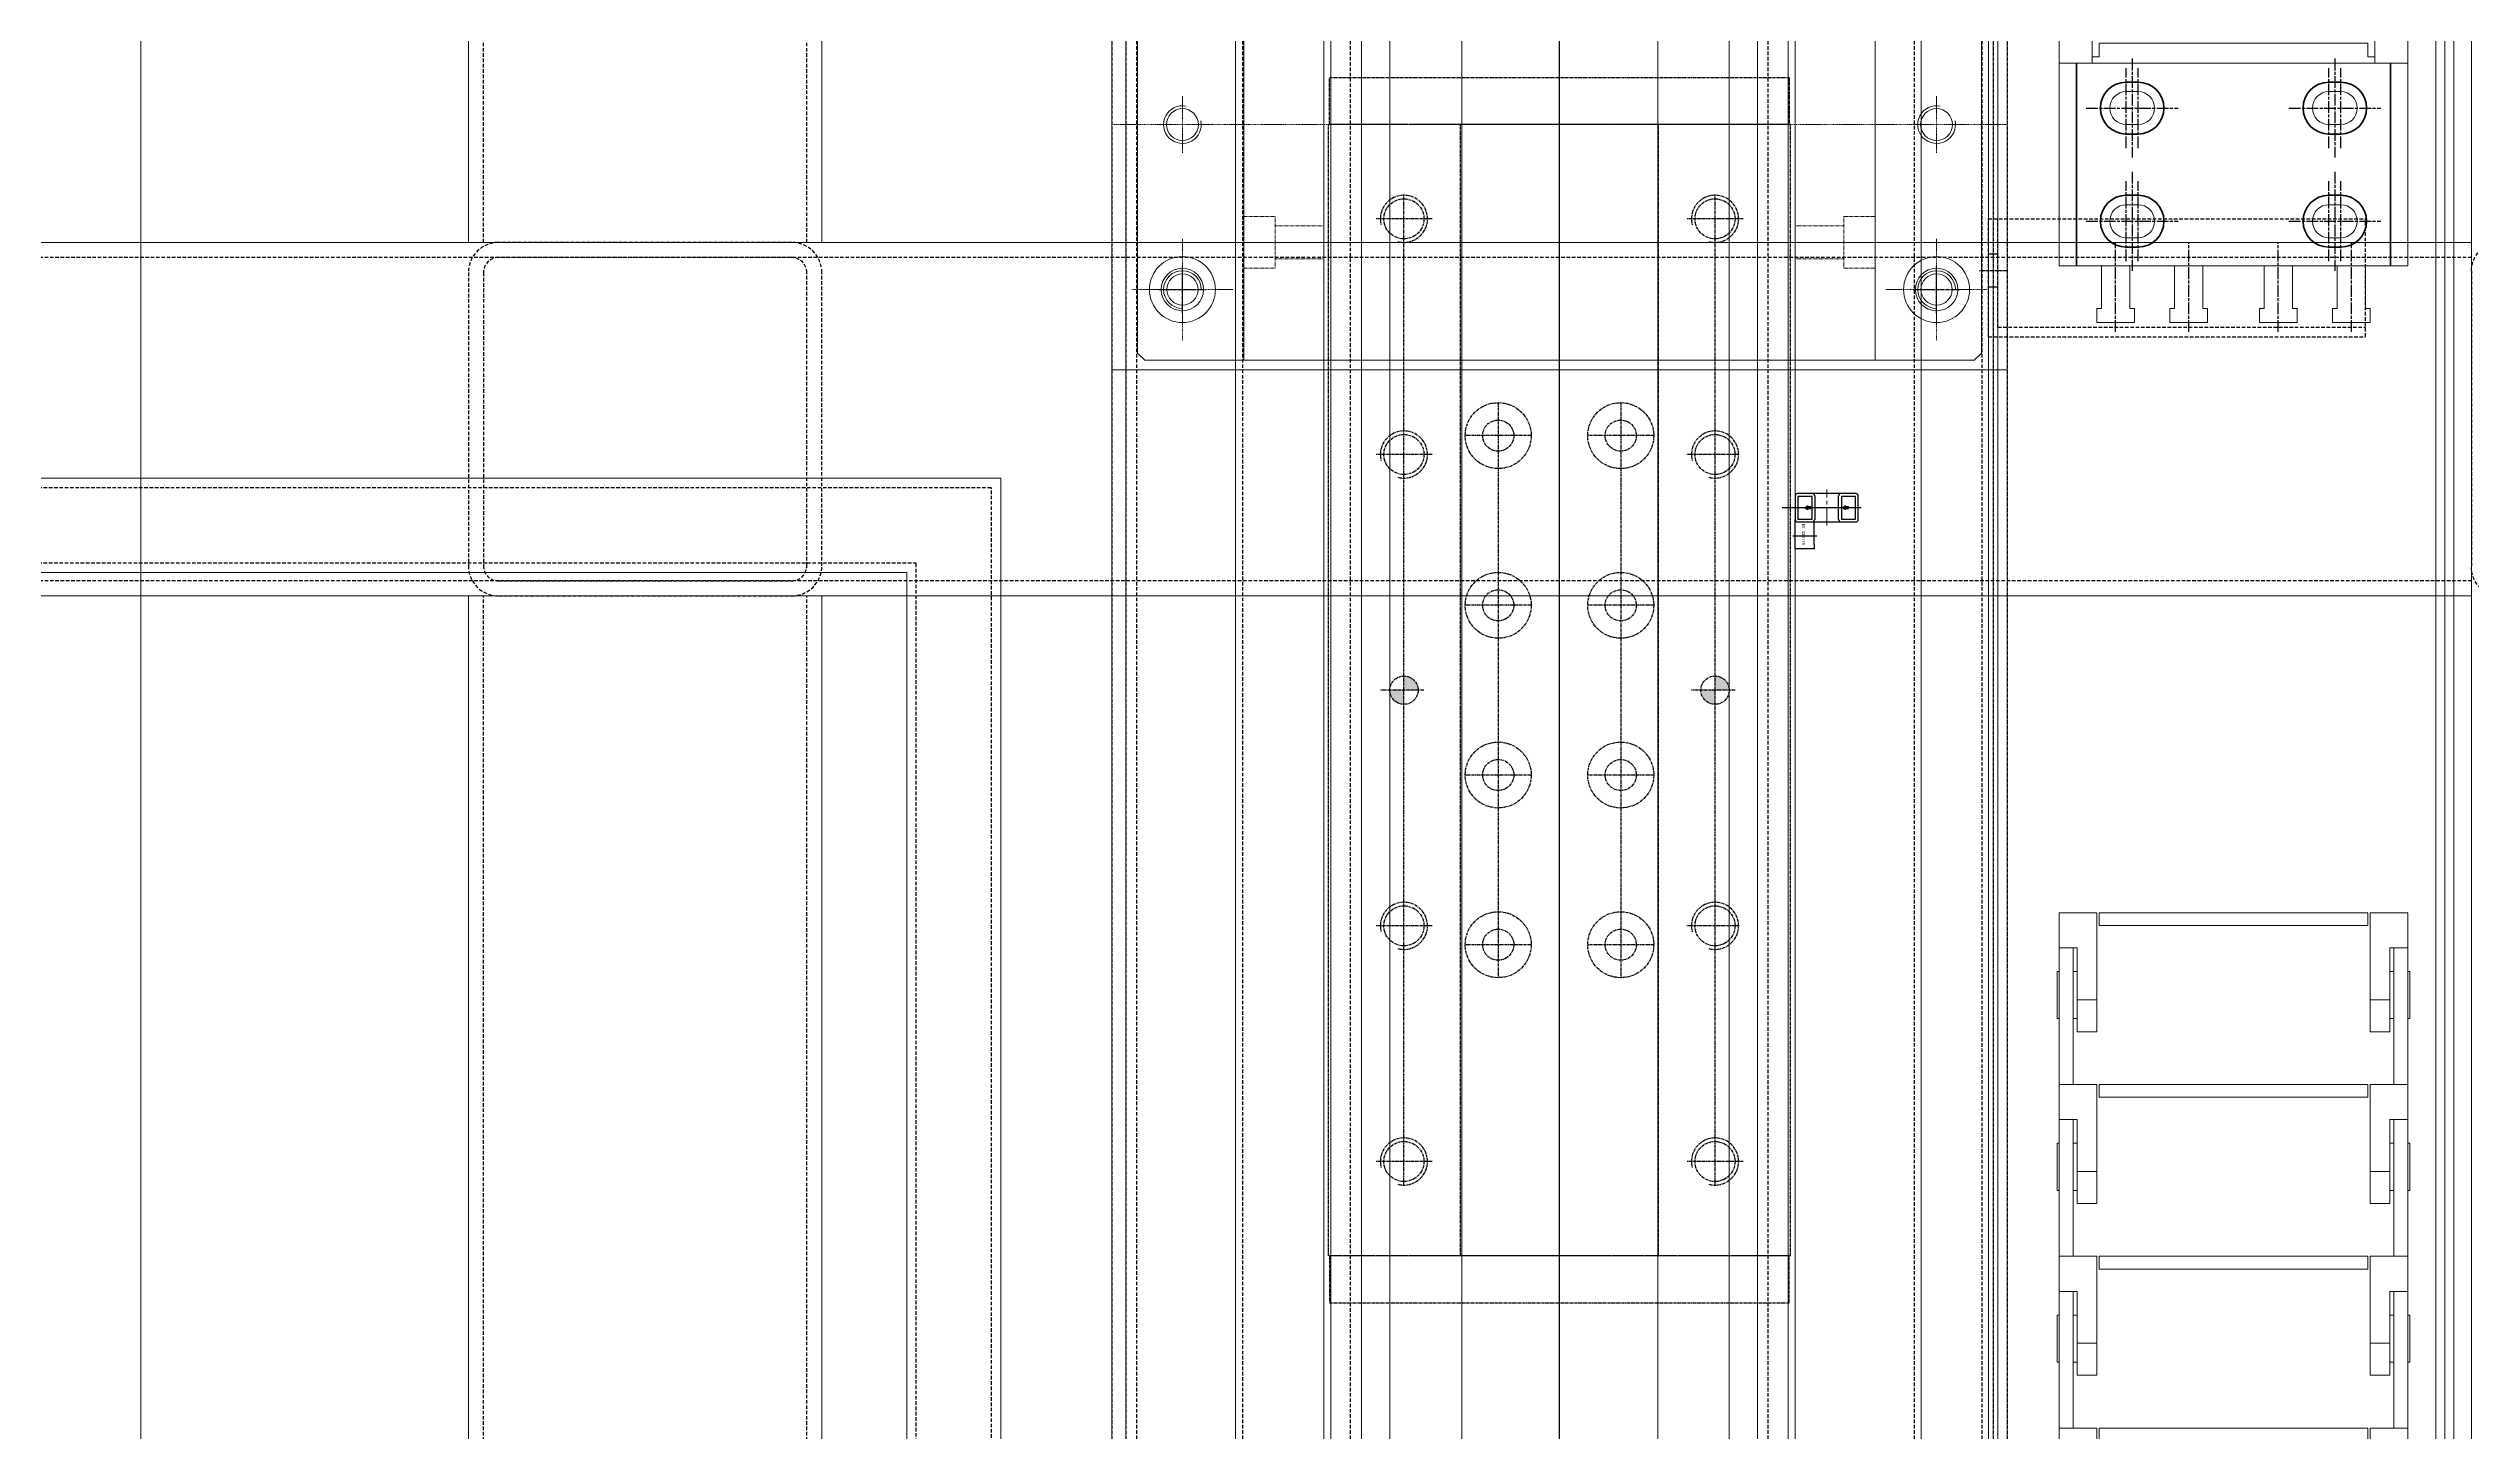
# Model space of a CAD drawing. Header units: millimetres. Extents: x -32759 to 129432, y 390 to 54305.
# Drawn here: x 12038 to 12552, y 25495 to 25788 of the extents above; entities that cross this region are included whole.
import ezdxf

# ---------------------------------------------------------------- set-up
doc = ezdxf.new("R2010")
doc.units = ezdxf.units.MM
for name, pattern in [('CENTER', [2, 1.25, -0.25, 0.25, -0.25]), ('CENTER2', [28.575, 19.05, -3.175, 3.175, -3.175]), ('CHAIN', [0.3543, 0.2362, -0.0295, 0.0591, -0.0295]), ('HIDDEN', [0.375, 0.25, -0.125]), ('HIDDEN2', [4.7625, 3.175, -1.5875])]:
    doc.linetypes.add(name, pattern=pattern)
for name, color, linetype in [('01-CENTER', 1, 'CENTER'), ('1', 20, 'Continuous'), ('CL', 1, 'CENTER'), ('HL', 2, 'HIDDEN')]:
    doc.layers.add(name, color=color, linetype=linetype)
for name, color, linetype, lineweight in [('_BODY', 7, 'Continuous', 13), ('Z_OM_CENTER', 4, 'CENTER', 13), ('Z_OM_OUTLINE', 7, 'Continuous', 30)]:
    doc.layers.add(name, color=color, linetype=linetype, lineweight=lineweight)
doc.styles.add('STYLE1', font='')
doc.styles.get('STYLE1').set_extended_font_data('DotumChe')

# ---------------------------------------------------------------- blocks, each defined once
blk = doc.blocks.new('y8ll')
at = {"ltscale": 0.5}
for p, q in [((206532.54, 29889.07), (205707.54, 29889.07)), ((205707.54, 29889.07), (205707.54, 29814.07)), ((205707.54, 29814.07), (206532.54, 29814.07))]:
    blk.add_line(p, q, dxfattribs=at)
at = {"layer": 'HL', "ltscale": 3}
for p, q in [((205707.54, 29885.87), (206532.54, 29885.87)), ((205707.54, 29817.27), (206532.54, 29817.27))]:
    blk.add_line(p, q, dxfattribs=at)
blk = doc.blocks.new('78544')
at = {"color": 0, "rotation": 90}
blk.add_blockref('y8ll', (222093.38, -183563.49), dxfattribs=at)
blk = doc.blocks.new('R6WRWT')
at = {"ltscale": 0.5}
blk.add_line((208028.26, 17762.34), (205958.26, 17762.34), dxfattribs=at)
blk = doc.blocks.new('4E4TE')
at = {"ltscale": 0.5}
for p, q in [((197894.89, 18128.05), (197204.89, 18128.05)), ((197204.89, 18128.05), (197204.89, 18053.05)), ((197894.89, 18128.05), (197894.89, 18053.05)), ((197204.89, 18053.05), (197894.89, 18053.05))]:
    blk.add_line(p, q, dxfattribs=at)
at = {"layer": 'HL', "ltscale": 3}
for p, q in [((197204.89, 18124.85), (197894.89, 18124.85)), ((197204.89, 18056.25), (197894.89, 18056.25))]:
    blk.add_line(p, q, dxfattribs=at)
blk = doc.blocks.new('567W')
at = {"ltscale": 0.5}
for p, q in [((198484.89, 18128.05), (197944.89, 18128.05)), ((197944.89, 18128.05), (197944.89, 18053.05)), ((198484.89, 18128.05), (198484.89, 18053.05)), ((197944.89, 18053.05), (198484.89, 18053.05))]:
    blk.add_line(p, q, dxfattribs=at)
at = {"layer": 'HL', "ltscale": 3}
for p, q in [((197944.89, 18124.85), (198484.89, 18124.85)), ((197944.89, 18056.25), (198484.89, 18056.25))]:
    blk.add_line(p, q, dxfattribs=at)
blk = doc.blocks.new('875654')
at = {"layer": 'HL', "ltscale": 3}
for p, q in [((237346.1, 2606.34), (237283.9, 2606.34)), ((237346.1, 2603.14), (237283.9, 2603.14)), ((237277.5, 2599.94), (237277.5, 2537.74)), ((237280.7, 2599.94), (237280.7, 2537.74)), ((237349.3, 2537.74), (237349.3, 2599.94)), ((237352.5, 2537.74), (237352.5, 2599.94)), ((237283.9, 2534.54), (237346.1, 2534.54)), ((237283.9, 2531.34), (237346.1, 2531.34))]:
    blk.add_line(p, q, dxfattribs=at)
for centre, radius, start, end in [((237283.9, 2599.94), 6.4, 90, 180), ((237283.9, 2599.94), 3.2, 90, 180), ((237346.1, 2599.94), 6.4, 0, 90), ((237346.1, 2599.94), 3.2, 0, 90), ((237283.9, 2537.74), 6.4, 180, 270), ((237283.9, 2537.74), 3.2, 180, 270), ((237346.1, 2537.74), 6.4, 270, 0), ((237346.1, 2537.74), 3.2, 270, 0)]:
    blk.add_arc(centre, radius, start, end, dxfattribs=at)
blk = doc.blocks.new('T7ETT')
at = {"ltscale": 0.5}
for p, q in [((208158.87, 18593.09), (206535.87, 18593.09)), ((206535.87, 18593.09), (206535.87, 18518.09)), ((206535.87, 18518.09), (208158.87, 18518.09))]:
    blk.add_line(p, q, dxfattribs=at)
at = {"layer": 'HL', "ltscale": 3}
for p, q in [((206535.87, 18589.89), (208158.87, 18589.89)), ((206535.87, 18521.29), (208158.87, 18521.29))]:
    blk.add_line(p, q, dxfattribs=at)
blk = doc.blocks.new('tyudrt')
at = {"layer": 'HL', "ltscale": 3}
for p, q in [((311320.86, 131.85), (311383.86, 131.85)), ((311320.86, 128.85), (311383.86, 128.85)), ((311314.86, 62.85), (311314.86, 125.85)), ((311317.86, 62.85), (311317.86, 125.85)), ((311386.86, 125.85), (311386.86, 62.85)), ((311389.86, 125.85), (311389.86, 62.85)), ((311383.86, 59.85), (311320.86, 59.85)), ((311383.86, 56.85), (311320.86, 56.85))]:
    blk.add_line(p, q, dxfattribs=at)
for centre, radius, start, end in [((311320.86, 125.85), 6, 90, 180), ((311320.86, 125.85), 3, 90, 180), ((311383.86, 125.85), 6, 0, 90), ((311383.86, 125.85), 3, 0, 90), ((311320.86, 62.85), 6, 180, 270), ((311320.86, 62.85), 3, 180, 270), ((311383.86, 62.85), 6, 270, 0), ((311383.86, 62.85), 3, 270, 0)]:
    blk.add_arc(centre, radius, start, end, dxfattribs=at)
blk = doc.blocks.new('574534')
at = {"rotation": 90}
blk.add_blockref('T7ETT', (212886.91, -187231.41), dxfattribs=at)
at = {"color": 0, "rotation": 90}
blk.add_blockref('y8ll', (224182.89, -186403.08), dxfattribs=at)
for name, p in [('4E4TE', (-3601.06, 1601.41)), ('567W', (-3576.07, 1601.41)), ('R6WRWT', (-13044.44, 1542.12))]:
    blk.add_blockref(name, p)
at = {"color": 0}
blk.add_blockref('875654', (-42983.68, 17123.12), dxfattribs=at)
at = {"xscale": -1}
blk.add_blockref('tyudrt', (505683.68, 19172.62), dxfattribs=at)
blk = doc.blocks.new('TUWW')
at = {"ltscale": 0.5}
blk.add_circle((205051.78, 17531.93), 3.32, dxfattribs=at)
at = {"color": 1, "ltscale": 0.5}
blk.add_arc((205051.78, 17531.93), 4, 270, 180, dxfattribs=at)
at = {"layer": 'CL', "ltscale": 0.5}
for p, q in [((205051.78, 17536.93), (205051.78, 17526.93)), ((205046.78, 17531.93), (205056.78, 17531.93))]:
    blk.add_line(p, q, dxfattribs=at)
blk = doc.blocks.new('54YR2R2')
at = {"ltscale": 0.5}
for p, q in [((205405.8, 16504.44), (203985.8, 16504.44)), ((205233.8, 16314.44), (205233.8, 16504.44)), ((205405.8, 16314.44), (203985.8, 16314.44))]:
    blk.add_line(p, q, dxfattribs=at)
for p in [(199.02, -1042.49), (199.02, -1202.49)]:
    blk.add_blockref('TUWW', p)
blk = doc.blocks.new('57WERWR')
at = {"ltscale": 0.5}
for p, q in [((217010.53, 14888.67), (215596.53, 14888.67)), ((215596.53, 14838.67), (217010.53, 14838.67))]:
    blk.add_line(p, q, dxfattribs=at)
at = {"layer": 'HL', "ltscale": 3}
for p, q in [((215596.53, 14886.37), (217010.53, 14886.37)), ((215596.53, 14840.97), (217010.53, 14840.97))]:
    blk.add_line(p, q, dxfattribs=at)
blk = doc.blocks.new('R6UERE')
at = {"layer": 'HL', "ltscale": 3}
for p, q in [((205405.8, 14657.93), (203985.8, 14657.93)), ((205405.8, 14654.93), (203985.8, 14654.93))]:
    blk.add_line(p, q, dxfattribs=at)
blk = doc.blocks.new('56WERWER')
blk.add_blockref('R6UERE', (0, 0))
blk = doc.blocks.new('56ERQR')
for name, p in [('54YR2R2', (0, -193.75)), ('57WERWR', (-11607.74, 1419.03)), ('56WERWER', (0, 1465.76))]:
    blk.add_blockref(name, p)
at = {"xscale": -1, "rotation": 180}
for name, p in [('R6UERE', (0, 30965.62)), ('57WERWR', (-11607.74, 31012.36))]:
    blk.add_blockref(name, p, dxfattribs=at)
blk = doc.blocks.new('5r4ywwtwt')
at = {"color": 6, "ltscale": 0.5}
for p, q in [((214731.22, 20341.99), (214731.22, 19601.99)), ((214751.22, 20321.99), (214751.22, 19621.99)), ((215282.22, 19621.99), (214751.22, 19621.99)), ((215284.22, 19601.99), (214731.22, 19601.99))]:
    blk.add_line(p, q, dxfattribs=at)
at = {"layer": 'HL', "ltscale": 3}
for p, q in [((214733.22, 20339.99), (214733.22, 19603.99)), ((214749.22, 20323.99), (214749.22, 19619.99)), ((215284.22, 19619.99), (214749.22, 19619.99)), ((215284.22, 19603.99), (214733.22, 19603.99))]:
    blk.add_line(p, q, dxfattribs=at)
blk = doc.blocks.new('6rw4w')
at = {"rotation": 90}
blk.add_blockref('5r4ywwtwt', (234436.19, -193115.66), dxfattribs=at)
blk = doc.blocks.new('tyrer')
at = {"layer": 'CL', "ltscale": 0.5}
blk.add_line((278569.1, 7588.4), (278569.1, 7582.4), dxfattribs=at)
at = {"layer": 'HL', "ltscale": 3}
for p, q in [((278565.6, 7586.4), (278565.6, 7584.4)), ((278572.6, 7586.4), (278572.6, 7584.4))]:
    blk.add_line(p, q, dxfattribs=at)
blk = doc.blocks.new('uytyutyu')
at = {"layer": 'HL', "ltscale": 3}
for p, q in [((278638.26, 7512.39), (278638.26, 7537.39)), ((278718.26, 7537.39), (278638.26, 7537.39)), ((278716.26, 7514.39), (278716.26, 7537.39)), ((278718.26, 7512.39), (278718.26, 7537.39)), ((278716.26, 7514.39), (278638.26, 7514.39)), ((278718.26, 7512.39), (278638.26, 7512.39))]:
    blk.add_line(p, q, dxfattribs=at)
at = {"rotation": 90}
blk.add_blockref('tyrer', (286302.66, -271042.71), dxfattribs=at)
blk = doc.blocks.new('845e5')
at = {"ltscale": 0.5}
for p, q in [((253180.46, 54429.88), (254580.46, 54429.88)), ((253180.46, 54427.88), (254580.46, 54427.88)), ((253180.46, 54334.95), (254580.46, 54334.95)), ((253180.46, 54333.04), (254580.46, 54333.04)), ((253180.46, 54331.11), (254580.46, 54331.11))]:
    blk.add_line(p, q, dxfattribs=at)
at = {"xscale": -1, "rotation": 270}
blk.add_blockref('uytyutyu', (246863.06, -224288.38), dxfattribs=at)
blk = doc.blocks.new('A$C3030005A')
for p, q in [((0, 74.3), (0, 72.55)), ((0, 74.3), (6.59, 74.3)), ((0, 2.05), (0, 72.55)), ((6.69, 74.3), (6.59, 74.3)), ((6.59, 72.55), (6.59, 74.3)), ((6.59, 72.55), (6.59, 65.8)), ((6.69, 74.3), (21.69, 74.3)), ((6.69, 70.9), (6.69, 74.3)), ((16.44, 74.6), (26.94, 74.6)), ((16.44, 74.6), (16.44, 74.3)), ((29.39, 74.3), (21.69, 74.3)), ((26.94, 74.6), (26.94, 74.3)), ((40.69, 74.3), (29.39, 74.3)), ((29.39, 74.3), (29.39, 70.6)), ((83.69, 74.3), (40.69, 74.3)), ((40.69, 74.3), (40.69, 0.3)), ((83.69, 0.3), (83.69, 74.3)), ((6.59, 70.9), (6.69, 70.9)), ((6.59, 70.6), (21.69, 70.6)), ((21.69, 67.3), (6.59, 67.3)), ((21.69, 70.9), (6.69, 70.9)), ((7.69, 70.6), (7.69, 70.9)), ((7.69, 66.3), (7.69, 67.3)), ((9.69, 70.6), (9.69, 70.9)), ((9.69, 7.3), (9.69, 67.3)), ((16.44, 70.9), (16.44, 70.6)), ((21.69, 70.9), (29.39, 70.9)), ((29.39, 70.6), (21.69, 70.6)), ((21.69, 67.3), (40.69, 67.3)), ((26.94, 70.9), (26.94, 70.6)), ((39.29, 67.3), (39.29, 65.8)), ((6.59, 66.3), (7.69, 66.3)), ((6.59, 65.8), (9.44, 65.8)), ((9.44, 65.8), (9.44, 8.8)), ((39.29, 65.8), (36.44, 65.8)), ((36.44, 65.8), (36.44, 8.8)), ((92.69, 65.3), (83.69, 65.3)), ((92.69, 66.3), (92.69, 65.3)), ((95.69, 66.3), (92.69, 66.3)), ((95.69, 58.3), (95.69, 66.3)), ((46.69, 57.55), (46.69, 60.05)), ((53.69, 60.05), (53.69, 57.55)), ((70.69, 57.55), (70.69, 60.05)), ((77.69, 60.05), (77.69, 57.55)), ((83.69, 59.3), (92.69, 59.3)), ((92.69, 59.3), (92.69, 58.3)), ((92.69, 58.3), (95.69, 58.3)), ((92.69, 49.8), (83.69, 49.8)), ((92.69, 50.8), (92.69, 49.8)), ((95.69, 50.8), (92.69, 50.8)), ((95.69, 42.8), (95.69, 50.8)), ((83.69, 43.8), (92.69, 43.8)), ((92.69, 43.8), (92.69, 42.8)), ((92.69, 42.8), (95.69, 42.8)), ((92.69, 31.8), (92.69, 30.8)), ((95.69, 31.8), (92.69, 31.8)), ((95.69, 23.8), (95.69, 31.8)), ((92.69, 30.8), (83.69, 30.8)), ((83.69, 24.8), (92.69, 24.8)), ((92.69, 24.8), (92.69, 23.8)), ((92.69, 23.8), (95.69, 23.8)), ((46.69, 14.55), (46.69, 17.05)), ((53.69, 17.05), (53.69, 14.55)), ((70.69, 14.55), (70.69, 17.05)), ((77.69, 17.05), (77.69, 14.55)), ((92.69, 16.3), (92.69, 15.3)), ((95.69, 16.3), (92.69, 16.3)), ((95.69, 8.3), (95.69, 16.3)), ((92.69, 15.3), (83.69, 15.3)), ((6.59, 8.8), (9.44, 8.8)), ((6.59, 2.05), (6.59, 8.8)), ((6.59, 8.3), (7.69, 8.3)), ((21.69, 7.3), (6.59, 7.3)), ((7.69, 8.3), (7.69, 7.3)), ((21.69, 7.3), (40.69, 7.3)), ((39.29, 8.8), (36.44, 8.8)), ((39.29, 7.3), (39.29, 8.8)), ((83.69, 9.3), (92.69, 9.3)), ((92.69, 9.3), (92.69, 8.3)), ((92.69, 8.3), (95.69, 8.3)), ((0, 2.05), (0, 0.3)), ((0, 0.3), (6.59, 0.3)), ((21.69, 4), (6.59, 4)), ((6.59, 3.7), (6.69, 3.7)), ((6.59, 2.05), (6.59, 0.3)), ((6.69, 0.3), (6.59, 0.3)), ((6.69, 3.7), (6.69, 0.3)), ((21.69, 3.7), (6.69, 3.7)), ((6.69, 0.3), (21.69, 0.3)), ((7.69, 4), (7.69, 3.7)), ((9.69, 3.7), (9.69, 4)), ((16.44, 4), (16.44, 3.7)), ((16.44, 0.3), (16.44, 0)), ((21.69, 4), (29.39, 4)), ((21.69, 3.7), (29.39, 3.7)), ((29.39, 0.3), (21.69, 0.3)), ((26.94, 4), (26.94, 3.7)), ((26.94, 0.3), (26.94, 0)), ((29.39, 4), (29.39, 0.3)), ((40.69, 0.3), (29.39, 0.3)), ((83.69, 0.3), (40.69, 0.3)), ((16.44, 0), (26.94, 0))]:
    blk.add_line(p, q)
at = {"lineweight": 50}
for p, q in [((40.69, 70.6), (83.69, 70.6)), ((44.69, 60.05), (44.69, 57.55)), ((55.69, 57.55), (55.69, 60.05)), ((68.69, 60.05), (68.69, 57.55)), ((79.69, 57.55), (79.69, 60.05)), ((44.69, 17.05), (44.69, 14.55)), ((55.69, 14.55), (55.69, 17.05)), ((68.69, 17.05), (68.69, 14.55)), ((79.69, 14.55), (79.69, 17.05)), ((40.69, 4), (83.69, 4))]:
    blk.add_line(p, q, dxfattribs=at)
for centre, start, end in [((50.19, 60.05), 0, 180), ((74.19, 60.05), 0, 180), ((50.19, 57.55), 180, 0), ((74.19, 57.55), 180, 0), ((50.19, 17.05), 0, 180), ((74.19, 17.05), 0, 180), ((50.19, 14.55), 180, 0), ((74.19, 14.55), 180, 0)]:
    blk.add_arc(centre, 5.5, start, end, dxfattribs=at)
for centre, start, end in [((50.19, 60.05), 0, 180), ((74.19, 60.05), 0, 180), ((50.19, 57.55), 180, 0), ((74.19, 57.55), 180, 0), ((50.19, 17.05), 0, 180), ((74.19, 17.05), 0, 180), ((50.19, 14.55), 180, 0), ((74.19, 14.55), 180, 0)]:
    blk.add_arc(centre, 3.5, start, end)
at = {"layer": '01-CENTER', "linetype": 'CHAIN', "ltscale": 10.556371}
for p, q in [((50.19, 68.55), (50.19, 49.05)), ((74.19, 68.55), (74.19, 49.05)), ((97.69, 62.3), (78.69, 62.3)), ((39.69, 58.8), (60.69, 58.8)), ((58.69, 60.05), (41.69, 60.05)), ((58.69, 57.55), (41.69, 57.55)), ((63.69, 58.8), (84.69, 58.8)), ((82.69, 60.05), (65.69, 60.05)), ((82.69, 57.55), (65.69, 57.55)), ((97.69, 46.8), (78.69, 46.8)), ((97.69, 27.8), (78.69, 27.8)), ((50.19, 25.55), (50.19, 6.05)), ((74.19, 25.55), (74.19, 6.05)), ((39.69, 15.8), (60.69, 15.8)), ((58.69, 17.05), (41.69, 17.05)), ((63.69, 15.8), (84.69, 15.8)), ((82.69, 17.05), (65.69, 17.05)), ((58.69, 14.55), (41.69, 14.55)), ((82.69, 14.55), (65.69, 14.55)), ((97.69, 12.3), (78.69, 12.3))]:
    blk.add_line(p, q, dxfattribs=at)
blk = doc.blocks.new('A$C5B6D2EAE')
for p, q in [((0, 66.4), (0, 74.4)), ((7.45, 74.4), (0, 74.4)), ((7.45, 70.6), (7.45, 74.4)), ((7.45, 74.4), (17.45, 74.4)), ((12.45, 74.8), (22.45, 74.8)), ((12.45, 74.4), (12.45, 74.8)), ((36.45, 74.4), (17.45, 74.4)), ((22.45, 74.4), (22.45, 74.8)), ((17.45, 71.4), (7.45, 71.4)), ((17.45, 70.6), (7.45, 70.6)), ((12.45, 70.6), (12.45, 71.4)), ((17.45, 71.4), (36.45, 71.4)), ((17.45, 70.6), (18.45, 70.6)), ((25.24, 70.6), (18.45, 70.6)), ((18.45, 66.4), (18.45, 70.6)), ((22.45, 70.6), (22.45, 71.4)), ((25.24, 70.6), (25.24, 66.4)), ((0, 66.4), (17.45, 66.4)), ((0, 8.9), (0, 65.9)), ((2.7, 65.9), (0, 65.9)), ((2.7, 8.9), (2.7, 65.9)), ((18.45, 66.4), (17.45, 66.4)), ((18.45, 66.4), (25.24, 66.4)), ((2.7, 8.9), (0, 8.9)), ((0, 0.4), (0, 8.4)), ((0, 8.4), (17.45, 8.4)), ((18.45, 8.4), (17.45, 8.4)), ((18.45, 8.4), (25.24, 8.4)), ((18.45, 8.4), (18.45, 4.2)), ((25.24, 4.2), (25.24, 8.4)), ((7.45, 0.4), (0, 0.4)), ((17.45, 4.2), (7.45, 4.2)), ((7.45, 4.2), (7.45, 0.4)), ((17.45, 3.4), (7.45, 3.4)), ((7.45, 0.4), (17.45, 0.4)), ((12.45, 3.4), (12.45, 4.2)), ((12.45, 0), (12.45, 0.4)), ((12.45, 0), (22.45, 0)), ((17.45, 4.2), (18.45, 4.2)), ((17.45, 3.4), (36.45, 3.4)), ((36.45, 0.4), (17.45, 0.4)), ((25.24, 4.2), (18.45, 4.2)), ((22.45, 3.4), (22.45, 4.2)), ((22.45, 0), (22.45, 0.4))]:
    blk.add_line(p, q)
blk = doc.blocks.new('ydthftf')
at = {"ltscale": 0.5, "xscale": -1}
for name, p in [('A$C5B6D2EAE', (254158.9, 54482.11)), ('A$C5B6D2EAE', (254195.34, 54482.11)), ('A$C5B6D2EAE', (254231.79, 54482.11)), ('A$C5B6D2EAE', (254268.24, 54482.11)), ('A$C3030005A', (254489.15, 54482.21))]:
    blk.add_blockref(name, p, dxfattribs=at)
blk = doc.blocks.new('A$C5BB940AA')
at = {"color": 2, "linetype": 'CENTER2', "ltscale": 0.01}
for p, q in [((95, 108), (95, 0)), ((15, 78.25), (15, 99.75)), ((175, 78.25), (175, 99.75)), ((4.25, 89), (25.75, 89)), ((185.75, 89), (164.25, 89)), ((47, 79), (26, 79)), ((143, 79), (164, 79)), ((15, 60), (15, 48)), ((175, 60), (175, 48)), ((0, 54), (190, 54)), ((15, 8.25), (15, 29.75)), ((47, 29), (26, 29)), ((143, 29), (164, 29)), ((175, 8.25), (175, 29.75)), ((4.25, 19), (25.75, 19)), ((185.75, 19), (164.25, 19))]:
    blk.add_line(p, q, dxfattribs=at)
at = {"color": 140}
for p, q in [((7, 104), (5.5, 102.5)), ((7, 104), (183, 104)), ((28, 4), (28, 104)), ((45, 4), (45, 104)), ((145, 4), (145, 104)), ((162, 4), (162, 104)), ((183, 104), (184.5, 102.5)), ((5.5, 102.5), (5.5, 5.5)), ((184.5, 102.5), (184.5, 5.5)), ((7, 4), (5.5, 5.5)), ((183, 4), (184.5, 5.5)), ((7, 4), (183, 4))]:
    blk.add_line(p, q, dxfattribs=at)
at = {"color": 4, "linetype": 'HIDDEN2', "ltscale": 0.02}
for p, q in [((28, 84.5), (34.7, 84.5)), ((34.7, 73.5), (34.7, 84.5)), ((34.7, 82.5), (45, 82.5)), ((145, 82.5), (155.3, 82.5)), ((162, 84.5), (155.3, 84.5)), ((155.3, 73.5), (155.3, 84.5)), ((28, 73.5), (34.7, 73.5)), ((34.7, 75.5), (45, 75.5)), ((145, 75.5), (155.3, 75.5)), ((162, 73.5), (155.3, 73.5)), ((28, 34.5), (34.7, 34.5)), ((34.7, 34.5), (34.7, 23.5)), ((34.7, 32.5), (45, 32.5)), ((145, 32.5), (155.3, 32.5)), ((155.3, 34.5), (155.3, 23.5)), ((162, 34.5), (155.3, 34.5)), ((28, 23.5), (34.7, 23.5)), ((34.7, 25.5), (45, 25.5)), ((145, 25.5), (155.3, 25.5)), ((162, 23.5), (155.3, 23.5))]:
    blk.add_line(p, q, dxfattribs=at)
at = {"color": 140}
for centre, radius in [((15, 89), 7), ((15, 89), 4.5), ((175, 89), 7), ((175, 89), 4.5), ((15, 54), 3.38), ((175, 54), 3.38), ((15, 19), 7), ((175, 19), 7), ((15, 19), 4.5), ((175, 19), 4.5)]:
    blk.add_circle(centre, radius, dxfattribs=at)
at = {"color": 4}
for centre in [(15, 54), (175, 54)]:
    blk.add_arc(centre, 4, 78.9204, 11.9526, dxfattribs=at)
blk = doc.blocks.new('ty5dr')
at = {"layer": 'CL', "ltscale": 0.5}
h = blk.add_hatch(color=256, dxfattribs=at)
h.paths.add_polyline_path([(244701.69, 52896.58), (244698.69, 52896.58), (244698.69, 52893.58, 0.414214)])
h.paths.add_polyline_path([(244695.69, 52896.58), (244698.69, 52896.58), (244698.69, 52899.58, 0.414214)])
h.paths.add_polyline_path([(244698.69, 52959.58, 0.414214), (244701.69, 52962.58), (244698.69, 52962.58)])
h.paths.add_polyline_path([(244695.69, 52962.58), (244698.69, 52962.58), (244698.69, 52965.58, 0.414214)])
for p, q in [((244578.69, 52978.38), (244568.69, 52978.38)), ((244568.69, 52978.38), (244568.69, 52880.88)), ((244578.69, 52976.58), (244578.69, 52978.58)), ((244578.69, 52976.58), (244578.69, 52978.58)), ((244578.69, 52978.58), (244818.69, 52978.58)), ((244578.69, 52880.88), (244578.69, 52978.38)), ((244578.69, 52950.58), (244578.69, 52976.58)), ((244578.69, 52950.58), (244578.69, 52976.58)), ((244818.69, 52976.58), (244818.69, 52978.58)), ((244818.69, 52880.88), (244818.69, 52978.38)), ((244818.69, 52978.38), (244828.69, 52978.38)), ((244818.69, 52950.58), (244818.69, 52976.58)), ((244828.69, 52978.38), (244828.69, 52880.88)), ((244598.69, 52956.58), (244598.69, 52968.58)), ((244648.69, 52956.58), (244648.69, 52968.58)), ((244698.69, 52958.33), (244698.69, 52967.58)), ((244748.69, 52956.58), (244748.69, 52968.58)), ((244798.69, 52956.58), (244798.69, 52968.58)), ((244593.69, 52962.58), (244803.69, 52962.58)), ((244578.69, 52949.58), (244578.69, 52950.58)), ((244578.69, 52949.58), (244578.69, 52950.58)), ((244578.69, 52950.58), (244818.69, 52950.58)), ((244818.69, 52949.58), (244818.69, 52950.58)), ((244578.69, 52909.58), (244578.69, 52949.58)), ((244578.69, 52909.58), (244578.69, 52949.58)), ((244644.69, 52935.58), (244644.69, 52949.58)), ((244680.69, 52935.58), (244680.69, 52949.58)), ((244716.69, 52935.58), (244716.69, 52949.58)), ((244752.69, 52935.58), (244752.69, 52949.58)), ((244818.69, 52909.58), (244818.69, 52949.58)), ((244759.69, 52942.58), (244637.69, 52942.58)), ((244564.17, 52929.58), (244832.11, 52929.58)), ((244644.69, 52909.58), (244644.69, 52923.58)), ((244680.69, 52909.58), (244680.69, 52923.58)), ((244716.69, 52909.58), (244716.69, 52923.58)), ((244752.69, 52909.58), (244752.69, 52923.58)), ((244759.69, 52916.58), (244637.69, 52916.58)), ((244578.69, 52908.58), (244578.69, 52909.58)), ((244578.69, 52908.58), (244578.69, 52909.58)), ((244818.69, 52908.58), (244818.69, 52909.58)), ((244578.69, 52882.58), (244578.69, 52908.58)), ((244578.69, 52882.58), (244578.69, 52908.58)), ((244578.69, 52908.58), (244818.69, 52908.58)), ((244818.69, 52882.58), (244818.69, 52908.58)), ((244598.69, 52890.58), (244598.69, 52902.58)), ((244648.69, 52891.48), (244648.69, 52902.58)), ((244698.69, 52892.33), (244698.69, 52901.58)), ((244748.69, 52891.48), (244748.69, 52902.58)), ((244798.69, 52890.58), (244798.69, 52902.58)), ((244593.69, 52896.58), (244803.69, 52896.58)), ((244568.69, 52880.88), (244578.69, 52880.88)), ((244578.69, 52880.58), (244578.69, 52882.58)), ((244578.69, 52880.58), (244578.69, 52882.58)), ((244578.69, 52880.58), (244818.69, 52880.58)), ((244818.69, 52880.58), (244818.69, 52882.58)), ((244828.69, 52880.88), (244818.69, 52880.88))]:
    blk.add_line(p, q, dxfattribs=at)
for centre, radius in [((244598.69, 52962.58), 4.25), ((244648.69, 52962.58), 4.25), ((244698.69, 52962.58), 3), ((244748.69, 52962.58), 4.25), ((244798.69, 52962.58), 4.25), ((244644.69, 52942.58), 7), ((244644.69, 52942.58), 3.3), ((244680.69, 52942.58), 7), ((244680.69, 52942.58), 3.3), ((244716.69, 52942.58), 7), ((244716.69, 52942.58), 3.3), ((244752.69, 52942.58), 7), ((244752.69, 52942.58), 3.3), ((244644.69, 52916.58), 7), ((244644.69, 52916.58), 3.3), ((244680.69, 52916.58), 7), ((244680.69, 52916.58), 3.3), ((244716.69, 52916.58), 7), ((244716.69, 52916.58), 3.3), ((244752.69, 52916.58), 7), ((244752.69, 52916.58), 3.3), ((244598.69, 52896.58), 4.25), ((244648.69, 52896.58), 4.25), ((244698.69, 52896.58), 3), ((244748.69, 52896.58), 4.25), ((244798.69, 52896.58), 4.25)]:
    blk.add_circle(centre, radius, dxfattribs=at)
for centre in [(244598.69, 52962.58), (244648.69, 52962.58), (244748.69, 52962.58), (244798.69, 52962.58), (244598.69, 52896.58), (244648.69, 52896.58), (244748.69, 52896.58), (244798.69, 52896.58)]:
    blk.add_arc(centre, 5, 165, 105, dxfattribs=at)
blk = doc.blocks.new('EE-SX912R-U')
at = {"layer": '1', "color": 2, "ltscale": 3}
blk.add_line((14, 0), (-2.78, 0), dxfattribs=at)
at = {"layer": '1', "color": 2}
blk.add_line((-0.48, -6), (4.62, -6), dxfattribs=at)
at = {"layer": 'Z_OM_CENTER', "color": 2, "ltscale": 3}
blk.add_line((6.7, -3.8), (6.7, 3.9), dxfattribs=at)
at = {"layer": 'Z_OM_OUTLINE', "color": 2}
for p, q in [((0, 2.5), (0, -2.5)), ((12.9, 3), (0.5, 3)), ((0.6, 2.4), (0.6, -2.4)), ((3.6, 2.4), (0.6, 2.4)), ((2.7, 0.4), (2.1, 0)), ((2.1, 0), (2.7, -0.4)), ((2.7, 0.2), (2.7, 0.4)), ((3.3, 0.2), (2.7, 0.2)), ((3.3, -0.2), (3.3, 0.2)), ((3.6, -2.4), (3.6, 2.4)), ((4.2, 2.5), (3.9, 3)), ((4.2, 2.5), (4.2, -2.5)), ((9.5, 3), (9.2, 2.5)), ((9.2, -2.5), (9.2, 2.5)), ((9.8, 2.4), (9.8, -2.4)), ((12.8, 2.4), (9.8, 2.4)), ((10.7, 0.4), (10.1, 0)), ((10.1, 0), (10.7, -0.4)), ((10.7, 0.2), (10.7, 0.4)), ((11.3, 0.2), (10.7, 0.2)), ((11.3, -0.2), (11.3, 0.2)), ((12.8, -2.4), (12.8, 2.4)), ((13.4, -2.5), (13.4, 2.5)), ((0, -7.7), (0, -2.5)), ((0.5, -3), (12.9, -3)), ((0.6, -2.4), (3.6, -2.4)), ((2.7, -0.4), (2.7, -0.2)), ((2.7, -0.2), (3.3, -0.2)), ((3.9, -3), (4.2, -2.5)), ((4, -7.7), (4, -3)), ((9.2, -2.5), (9.5, -3)), ((9.8, -2.4), (12.8, -2.4)), ((10.7, -0.2), (11.3, -0.2)), ((10.7, -0.4), (10.7, -0.2)), ((0, -8.7), (0, -7.7)), ((4, -8.7), (0, -8.7)), ((4, -7.7), (4, -8.7))]:
    blk.add_line(p, q, dxfattribs=at)
for centre, start, end in [((0.5, 2.5), 90, 180), ((12.9, 2.5), 0, 90), ((0.5, -2.5), 180, 270), ((12.9, -2.5), 270, 0)]:
    blk.add_arc(centre, 0.5, start, end, dxfattribs=at)
at = {"color": 2, "style": 'STYLE1'}
blk.add_text('EE-SX912R', height=0.64, rotation=270, dxfattribs=at).set_placement((1.42, -3.4))
blk = doc.blocks.new('y8w3rww')
at = {"color": 0, "linetype": 'Continuous', "lineweight": 15}
for p, q in [((217517.87, 51908.81), (216052.87, 51908.81)), ((217402.87, 51907.31), (216702.87, 51907.31)), ((217402.87, 51894.81), (216702.87, 51894.81)), ((216702.87, 51879.56), (217402.87, 51879.56)), ((217402.87, 51837.96), (216702.87, 51837.96)), ((217402.87, 51822.81), (216702.87, 51822.81)), ((217402.87, 51810.31), (216702.87, 51810.31)), ((217517.87, 51808.81), (216052.87, 51808.81))]:
    blk.add_line(p, q, dxfattribs=at)
at = {"layer": '1', "color": 2}
blk.add_line((216042.87, 51858.81), (217523.29, 51858.81), dxfattribs=at)
at = {"rotation": 270}
blk.add_blockref('A$C5BB940AA', (217288.87, 51953.81), dxfattribs=at)
blk.add_blockref('ty5dr', (-27475.82, -1070.77))
at = {"color": 0, "extrusion": (0, 0, -1), "xscale": -1, "zscale": -1, "rotation": 90}
blk.add_blockref('EE-SX912R-U', (-217261.58, 51808.81), dxfattribs=at)
blk = doc.blocks.new('8otwte')
at = {"ltscale": 0.5}
for p, q in [((213216.47, 49789.14), (211816.47, 49789.14)), ((213216.47, 49643.64), (211816.47, 49643.64))]:
    blk.add_line(p, q, dxfattribs=at)
at = {"layer": 'HL', "ltscale": 3}
for p, q in [((213216.47, 49787.64), (211816.47, 49787.64)), ((213216.47, 49645.14), (211816.47, 49645.14))]:
    blk.add_line(p, q, dxfattribs=at)
blk = doc.blocks.new('68w3rwt')
at = {"color": 0}
blk.add_blockref('y8w3rww', (-592.39, 2511.28), dxfattribs=at)
for name, p in [('8otwte', (3644, 4649.7)), ('845e5', (-37669.98, -150.79)), ('ydthftf', (-37684.98, -292.42))]:
    blk.add_blockref(name, p)
blk = doc.blocks.new('sdfgsdfgcxvxbxcv')
at = {"color": 1, "ltscale": 0.5}
blk.add_line((260401.774, 137030.925), (260401.774, 141495.738), dxfattribs=at)
at = {"rotation": 90}
for name, p in [('78544', (283040.327, -53812.435)), ('574534', (280200.736, -55901.946)), ('6rw4w', (282199.832, -76417.324)), ('56ERQR', (276918.467, -66793.922))]:
    blk.add_blockref(name, p, dxfattribs=at)
at = {"color": 0, "rotation": 90}
blk.add_blockref('68w3rwt', (315072.861, -78258.599), dxfattribs=at)

msp = doc.modelspace()

# ---------------------------------------------------------------- block references
at = {"layer": '_BODY'}
msp.add_blockref('sdfgsdfgcxvxbxcv', (-248343.91, -112719.97), dxfattribs=at)

doc.saveas('drawing.dxf')
